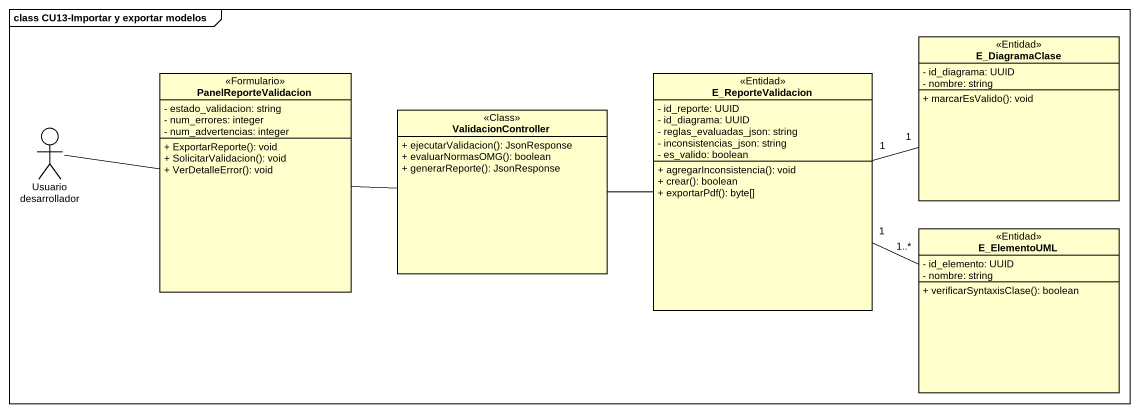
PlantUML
@startuml
mainframe class CU13-Importar y exportar modelos
allowmixing
hide circle
hide empty members
skinparam classAttributeIconSize 0
class E_DiagramaClase <<Entidad>> {
  - id_diagrama: UUID
  - nombre: string
  + marcarEsValido(): void
}
class PanelReporteValidacion <<Formulario>> {
  - estado_validacion: string
  - num_errores: integer
  - num_advertencias: integer
  + ExportarReporte(): void
  + SolicitarValidacion(): void
  + VerDetalleError(): void
}
class E_ReporteValidacion <<Entidad>> {
  - id_reporte: UUID
  - id_diagrama: UUID
  - reglas_evaluadas_json: string
  - inconsistencias_json: string
  - es_valido: boolean
  + agregarInconsistencia(): void
  + crear(): boolean
  + exportarPdf(): byte[]
}
actor "Usuario desarrollador" as Usuario_desarrollador
class ValidacionController <<Class>> {
  + ejecutarValidacion(): JsonResponse
  + evaluarNormasOMG(): boolean
  + generarReporte(): JsonResponse
}
class E_ElementoUML <<Entidad>> {
  - id_elemento: UUID
  - nombre: string
  + verificarSyntaxisClase(): boolean
}
PanelReporteValidacion -right- ValidacionController
E_ReporteValidacion "1" -right- "1" E_DiagramaClase
E_ReporteValidacion "1" -right- "1..*" E_ElementoUML
Usuario_desarrollador -right- PanelReporteValidacion
ValidacionController -right- E_ReporteValidacion
@enduml
